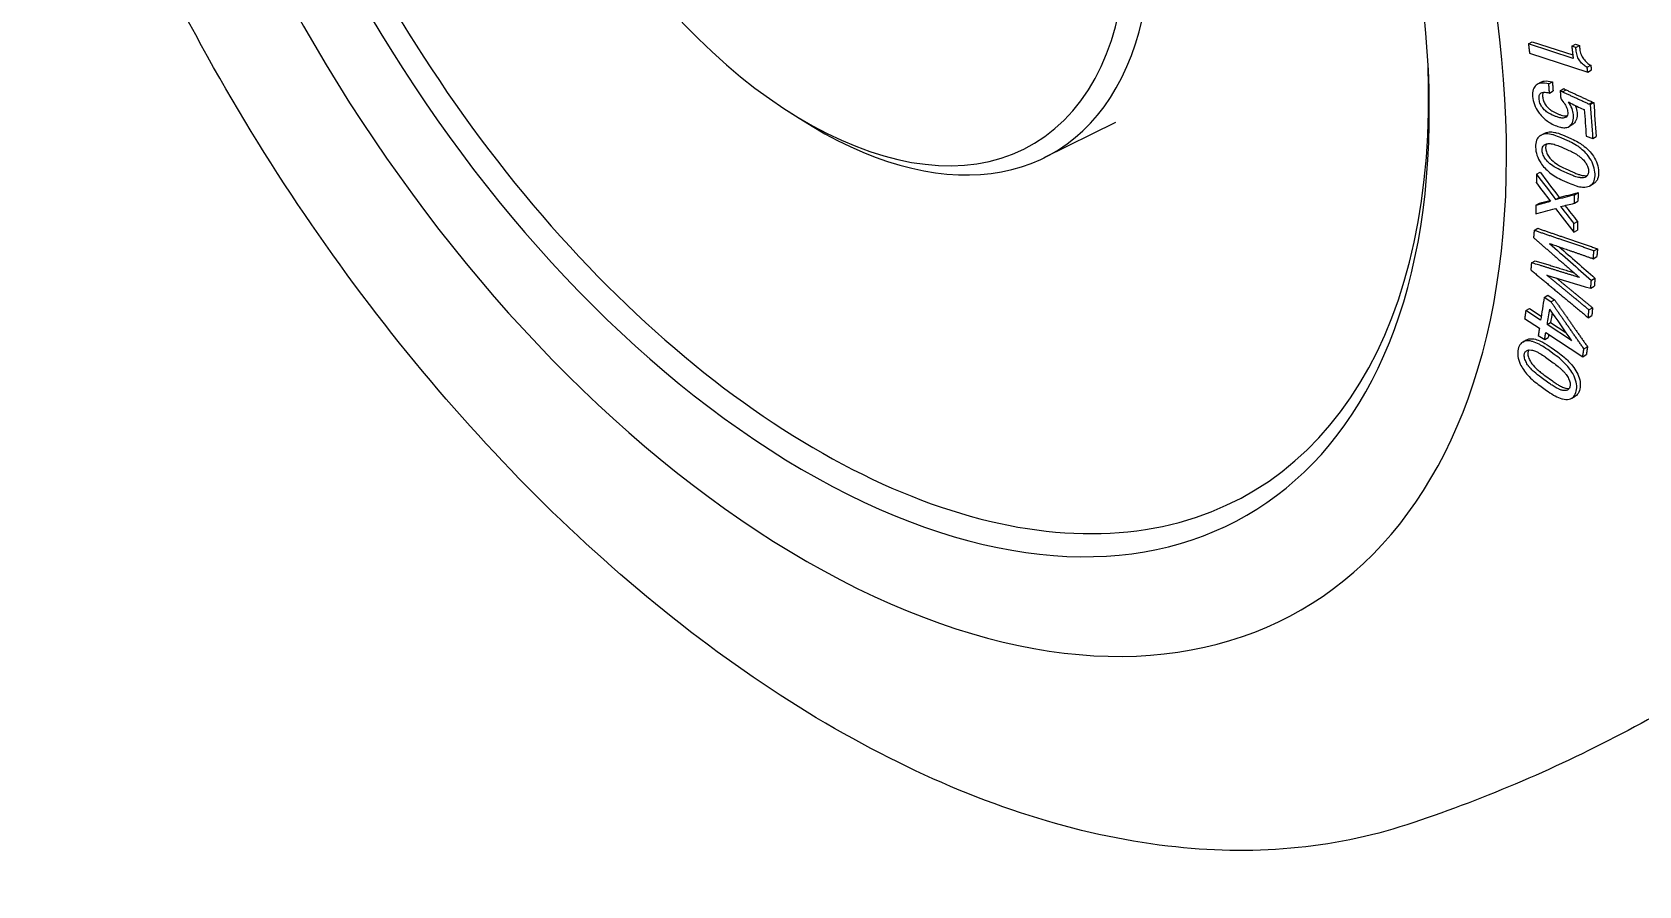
# Model space of a CAD drawing. Header units: millimetres. Extents: x 36 to 2484, y 36 to 1746.
# Drawn here: x 735.7 to 831.4, y 1097.2 to 1148 of the extents above; entities that cross this region are included whole.
import ezdxf

# ---------------------------------------------------------------- set-up
doc = ezdxf.new("R2010")
doc.units = ezdxf.units.MM
doc.header["$LTSCALE"] = 6
doc.layers.add('가는실선_A4', color=7, linetype='Continuous', lineweight=5)
doc.layers.add('굵은실선_A3', color=7, linetype='Continuous', lineweight=18)
doc.styles.add('치수문자_A3(2.5)', font='')
doc.styles.get('치수문자_A3(2.5)').set_extended_font_data('GulimChe')
doc.dimstyles.new('치수_A3(2.5)', dxfattribs={"dimscale": 6, "dimtxt": 2.5, "dimasz": 2.5, "dimexe": 1.5, "dimexo": 1, "dimgap": 0.5, "dimtad": 1, "dimtoh": 1, "dimdec": 1, "dimrnd": 1e-08, "dimdsep": 46, "dimtxsty": '치수문자_A3(2.5)', "dimcen": 0.09, "dimdle": 10, "dimclrd": 8, "dimclre": 8, "dimclrt": 7, "dimadec": 1, "dimazin": 2, "dimtfac": 0.8, "dimtmove": 0, "dimatfit": 3, "dimfxl": 1, "dimtolj": 1, "dimtzin": 0, "dimlwd": -1, "dimlwe": -1, "dimarcsym": 0})

# ---------------------------------------------------------------- blocks, each defined once
blk = doc.blocks.new('*D16')
at = {"layer": 'Defpoints', "color": 0, "transparency": 16777216}
for p in [(908.297, 1347.62), (1191.319, 1184.217), (572.421, 1153.702)]:
    blk.add_point(p, dxfattribs=at)
at = {"layer": '가는실선_A4', "color": 8, "transparency": 16777216}
for p, q in [((914.297, 1344.156), (1200.319, 1179.021)), ((868.434, 997.799), (1178.329, 1176.717)), ((578.421, 1150.238), (864.443, 985.103))]:
    blk.add_line(p, q, dxfattribs=at)
for points in [[(1177.079, 1178.882), (1179.579, 1174.552), (1191.319, 1184.217)], [(867.184, 999.964), (869.684, 995.634), (855.443, 990.299)]]:
    blk.add_solid(points, dxfattribs=at)
at = {"layer": '가는실선_A4', "color": 7, "transparency": 16777216, "insert": (1018.74, 1095.297), "char_height": 15, "attachment_point": 5, "rotation": 30, "style": '치수문자_A3(2.5)'}
blk.add_mtext('\\A1;{\\Q-30.000;\\W0.816;\\H0.816x;475}', dxfattribs=at)

msp = doc.modelspace()

# ---------------------------------------------------------------- linework, layer by layer
at = {"layer": '굵은실선_A3'}
for p, q in [((824.814, 1147.298), (825.027, 1147.421)), ((827.479, 1146.427), (824.814, 1147.298)), ((825.027, 1147.421), (827.455, 1146.628)), ((827.394, 1147.144), (827.607, 1147.267)), ((827.634, 1147.065), (827.394, 1147.144)), ((827.607, 1147.267), (827.847, 1147.188)), ((827.634, 1147.065), (827.847, 1147.188)), ((824.88, 1146.744), (828.346, 1145.612)), ((828.312, 1145.9), (828.525, 1146.023)), ((825.336, 1144.882), (825.549, 1145.005)), ((826.028, 1144.904), (826.241, 1145.027)), ((828.346, 1145.612), (828.559, 1145.735)), ((826.068, 1144.364), (826.281, 1144.487)), ((826.704, 1144.502), (826.917, 1144.625)), ((826.847, 1144.425), (827.06, 1144.548)), ((780.736, 1143.284), (781.401, 1142.857)), ((828.078, 1143.4), (828.138, 1143.376)), ((828.408, 1143.703), (828.621, 1143.826)), ((828.489, 1143.672), (828.408, 1143.703)), ((828.489, 1143.672), (828.701, 1143.795)), ((828.621, 1143.826), (828.701, 1143.795)), ((795.995, 1140.516), (800.254, 1142.623)), ((827.227, 1142.362), (827.44, 1142.485)), ((825.541, 1141.839), (825.754, 1141.962)), ((826.758, 1141.156), (827.223, 1140.946)), ((827.168, 1141.513), (826.764, 1141.695)), ((826.977, 1141.818), (827.381, 1141.636)), ((828.255, 1141.803), (828.639, 1141.654)), ((828.639, 1141.654), (828.851, 1141.777)), ((825.295, 1139.531), (825.508, 1139.654)), ((827.261, 1139.528), (826.796, 1139.738)), ((827.009, 1139.86), (827.474, 1139.651)), ((826.832, 1139.178), (827.237, 1138.996)), ((827.559, 1138.308), (827.772, 1138.431)), ((828.476, 1138.844), (828.689, 1138.967)), ((825.256, 1137.681), (825.469, 1137.804)), ((826.428, 1138.028), (826.641, 1138.151)), ((827.548, 1137.796), (827.761, 1137.919)), ((827.524, 1136.594), (827.737, 1136.717)), ((825.156, 1136.184), (825.369, 1136.307)), ((827.514, 1136.082), (827.727, 1136.205)), ((828.672, 1134.497), (828.885, 1134.62)), ((828.713, 1134.967), (828.926, 1135.09)), ((824.993, 1134.258), (825.206, 1134.381)), ((828.523, 1132.739), (828.736, 1132.862)), ((828.562, 1133.211), (828.775, 1133.334)), ((825.754, 1132.197), (825.967, 1132.32)), ((826.154, 1131.933), (825.754, 1132.197)), ((825.967, 1132.32), (826.367, 1132.056)), ((826.154, 1131.933), (826.367, 1132.056)), ((828.416, 1131.454), (828.629, 1131.577)), ((824.588, 1130.94), (825.467, 1130.361)), ((824.661, 1131.409), (824.874, 1131.532)), ((825.54, 1130.83), (824.661, 1131.409)), ((824.874, 1131.532), (825.577, 1131.068)), ((825.92, 1130.58), (826.133, 1130.703)), ((826.133, 1130.703), (827.037, 1130.107)), ((828.378, 1130.986), (828.591, 1131.109)), ((824.474, 1129.537), (824.687, 1129.66)), ((825.401, 1129.933), (825.781, 1129.683)), ((825.781, 1129.683), (825.994, 1129.806)), ((825.847, 1130.111), (828.046, 1128.663)), ((827.379, 1129.619), (825.92, 1130.58)), ((826.356, 1128.801), (825.961, 1129.086)), ((826.173, 1129.209), (826.569, 1128.924)), ((828.046, 1128.663), (828.259, 1128.786)), ((828.118, 1129.132), (828.331, 1129.255)), ((825.837, 1128.633), (826.292, 1128.305)), ((825.49, 1126.94), (825.885, 1126.654)), ((826.027, 1127.095), (825.572, 1127.423)), ((825.785, 1127.546), (826.24, 1127.218)), ((827.391, 1126.191), (827.604, 1126.314))]:
    msp.add_line(p, q, dxfattribs=at)
for centre, major_axis, ratio, start_param, end_param in [((781.792, 1164.686), (29.5, -51.095), 0.57735, 4.07588, 8.49049), ((781.792, 1164.686), (26.25, -45.466), 0.57735, 3.980894, 8.585476), ((781.792, 1164.686), (13.5, -23.383), 0.57735, 4.92093, 10.787033), ((782.498, 1165.093), (14.026, -24.294), 0.57735, 5.442448, 10.265515), ((782.498, 1165.093), (25.724, -44.555), 0.57735, 3.962379, 7.114815), ((872.578, 1063.549), (-45.895, 80.527), 0.0081, 6.191762, 6.246083), ((1358.252, 1448.948), (-321.07, -677.408), 0.626535, 5.448234, 5.450704), ((1362.669, 1451.128), (323.514, 682.564), 0.626535, 2.305954, 2.309098), ((1362.882, 1451.251), (-323.514, -682.564), 0.626535, 5.447547, 5.450691), ((2092.618, 2020.045), (-1251.732, 1427.146), 0.811162, 1.479168, 1.480161), ((2092.831, 2020.168), (1251.732, -1427.146), 0.811162, 4.620761, 4.621754), ((2127.324, 2045.446), (1297.523, -1458.397), 0.810763, 4.615796, 4.616505), ((2296.639, 2019.567), (-2023.311, -898.924), 0.147311, 0.694285, 0.695094), ((2296.852, 2019.69), (2023.311, 898.924), 0.147311, 3.835877, 3.836687), ((2094.303, 1894.196), (1732.184, 792.896), 0.132031, 3.831802, 3.83279), ((2124.627, 1913.495), (-1776.269, -809.541), 0.134287, 0.691128, 0.691838), ((2124.84, 1913.618), (1776.269, 809.541), 0.134287, 3.832721, 3.833222), ((2299.881, 2167.907), (1516.281, -1613.75), 0.809093, 4.595599, 4.596408), ((2320.765, 2035.891), (2064.544, 899.183), 0.157257, 3.837354, 3.837928), ((2315.291, 2179.09), (-1560.732, 1604.825), 0.807918, 1.440351, 1.440929), ((2315.503, 2179.213), (1560.732, -1604.825), 0.807918, 4.58198, 4.582522), ((7233.761, 5702.753), (-9165.469, 3661.003), 0.74325, 1.124908, 1.12526), ((7233.974, 5702.876), (9165.469, -3661.003), 0.74325, 4.266553, 4.266852), ((7205.256, 5364.097), (9774.615, 1365.893), 0.468849, 3.937737, 3.93809), ((1332.73, 1423.88), (-436.915, -568.781), 0.475497, 5.565179, 5.567757), ((1337.084, 1425.924), (440.338, 573.237), 0.475497, 2.42444, 2.426161), ((2474.177, 2289.77), (1405.184, -2031.188), 0.815588, 4.718416, 4.719345), ((1337.297, 1426.047), (-440.338, -573.237), 0.475497, 5.566686, 5.567753)]:
    msp.add_ellipse(centre, major_axis=major_axis, ratio=ratio, start_param=start_param, end_param=end_param, dxfattribs=at)
for points, knots in [([(811.551, 1237.22), (815.153, 1234.891), (818.698, 1232.165), (827.583, 1224.22), (832.744, 1218.479), (841.97, 1205.887), (846.039, 1199.044), (852.715, 1184.906), (855.321, 1177.615), (858.801, 1163.245), (859.669, 1156.171), (859.482, 1142.907), (858.425, 1136.714), (854.344, 1126.058), (851.377, 1121.529), (847.519, 1118.084), (847.516, 1118.081), (847.512, 1118.078)], [4.772347, 4.772347, 4.772347, 4.772347, 4.980119, 4.980119, 5.310872, 5.310872, 5.639927, 5.639927, 5.96886, 5.96886, 6.299326, 6.299326, 6.630633, 6.630633, 6.948876, 6.948876, 6.949166, 6.949166, 6.949166, 6.949166]), ([(817.58, 1100.796), (813.149, 1099.334), (808.309, 1098.939), (797.906, 1100.166), (792.307, 1101.976), (780.955, 1107.702), (775.201, 1111.721), (764.285, 1121.482), (759.125, 1127.223), (749.898, 1139.815), (745.829, 1146.657), (739.153, 1160.795), (736.547, 1168.086), (734.611, 1176.081), (734.422, 1176.906), (734.245, 1177.729)], [0.904816, 0.904816, 0.904816, 0.904816, 1.192162, 1.192162, 1.507693, 1.507693, 1.838526, 1.838526, 2.16928, 2.16928, 2.498335, 2.498335, 2.827267, 2.827267, 2.865197, 2.865197, 2.865197, 2.865197]), ([(827.882, 1146.271), (827.852, 1146.311), (827.824, 1146.354), (827.775, 1146.444), (827.753, 1146.49), (827.695, 1146.643), (827.671, 1146.749), (827.659, 1146.851)], [-0.06609498, -0.06609498, -0.06609498, -0.06609498, -0.05080794, -0.05080794, -0.03511419, -0.03511419, 0, 0, 0, 0]), ([(827.872, 1146.974), (827.884, 1146.872), (827.907, 1146.766), (827.966, 1146.613), (827.988, 1146.567), (828.037, 1146.477), (828.065, 1146.434), (828.095, 1146.394)], [0, 0, 0, 0, 0.03511419, 0.03511419, 0.05080794, 0.05080794, 0.06609498, 0.06609498, 0.06609498, 0.06609498]), ([(828.312, 1145.9), (828.236, 1145.933), (828.163, 1145.98), (828.016, 1146.107), (827.946, 1146.186), (827.882, 1146.271)], [-0.06133672, -0.06133672, -0.06133672, -0.06133672, -0.0318378, -0.0318378, 0, 0, 0, 0]), ([(828.095, 1146.394), (828.159, 1146.309), (828.229, 1146.23), (828.376, 1146.103), (828.449, 1146.056), (828.525, 1146.023)], [0, 0, 0, 0, 0.0318378, 0.0318378, 0.06133672, 0.06133672, 0.06133672, 0.06133672]), ([(826.028, 1144.904), (825.858, 1144.948), (825.685, 1144.971), (825.535, 1144.948), (825.434, 1144.933), (825.343, 1144.897), (825.269, 1144.835)], [-0.1141514, -0.1141514, -0.1141514, -0.1141514, -0.0458688, -0.0458688, -0.0458688, 0, 0, 0, 0]), ([(825.549, 1145.005), (825.608, 1145.039), (825.674, 1145.06), (825.746, 1145.071), (825.897, 1145.094), (826.07, 1145.071), (826.241, 1145.027)], [0.0130052, 0.0130052, 0.0130052, 0.0130052, 0.0455972, 0.0455972, 0.0455972, 0.1141431, 0.1141431, 0.1141431, 0.1141431]), ([(825.269, 1144.835), (825.19, 1144.767), (825.133, 1144.677), (825.098, 1144.564), (825.062, 1144.445), (825.053, 1144.308), (825.064, 1144.162)], [-0.1008425, -0.1008425, -0.1008425, -0.1008425, -0.0515706, -0.0515706, -0.0515706, 0, 0, 0, 0]), ([(825.064, 1144.162), (825.076, 1144.006), (825.109, 1143.843), (825.17, 1143.677), (825.228, 1143.521), (825.308, 1143.373), (825.408, 1143.231)], [-0.1073164, -0.1073164, -0.1073164, -0.1073164, -0.0519902, -0.0519902, -0.0519902, 0, 0, 0, 0]), ([(825.446, 1144.036), (825.441, 1144.102), (825.445, 1144.163), (825.462, 1144.217), (825.478, 1144.269), (825.505, 1144.31), (825.541, 1144.341)], [-0.04597045, -0.04597045, -0.04597045, -0.04597045, -0.02262276, -0.02262276, -0.02262276, 0, 0, 0, 0]), ([(825.62, 1143.534), (825.595, 1143.57), (825.572, 1143.608), (825.531, 1143.687), (825.514, 1143.728), (825.468, 1143.86), (825.452, 1143.95), (825.446, 1144.036)], [-0.05728224, -0.05728224, -0.05728224, -0.05728224, -0.04390169, -0.04390169, -0.03025742, -0.03025742, 0, 0, 0, 0]), ([(825.541, 1144.341), (825.566, 1144.363), (825.596, 1144.378), (825.629, 1144.389), (825.665, 1144.401), (825.705, 1144.407), (825.746, 1144.409), (825.789, 1144.411), (825.835, 1144.408), (825.882, 1144.402), (825.943, 1144.394), (826.006, 1144.38), (826.068, 1144.364)], [-0.07703346, -0.07703346, -0.07703346, -0.07703346, -0.06108328, -0.06108328, -0.06108328, -0.04325673, -0.04325673, -0.04325673, -0.02449558, -0.02449558, -0.02449558, 0, 0, 0, 0]), ([(825.704, 1144.405), (825.692, 1144.386), (825.682, 1144.364), (825.675, 1144.341), (825.658, 1144.287), (825.654, 1144.225), (825.659, 1144.159)], [0.01204893, 0.01204893, 0.01204893, 0.01204893, 0.02248236, 0.02248236, 0.02248236, 0.04596924, 0.04596924, 0.04596924, 0.04596924]), ([(825.659, 1144.159), (825.665, 1144.073), (825.681, 1143.983), (825.727, 1143.851), (825.744, 1143.81), (825.785, 1143.731), (825.807, 1143.693), (825.833, 1143.657)], [0, 0, 0, 0, 0.03025742, 0.03025742, 0.04390169, 0.04390169, 0.05728224, 0.05728224, 0.05728224, 0.05728224]), ([(826.847, 1144.425), (826.825, 1144.433), (826.803, 1144.444), (826.781, 1144.456), (826.755, 1144.47), (826.729, 1144.486), (826.704, 1144.502)], [-0.01859156, -0.01859156, -0.01859156, -0.01859156, -0.01003726, -0.01003726, -0.01003726, 0, 0, 0, 0]), ([(826.917, 1144.625), (826.942, 1144.609), (826.968, 1144.593), (826.994, 1144.579), (827.016, 1144.567), (827.038, 1144.556), (827.06, 1144.548)], [0, 0, 0, 0, 0.01000867, 0.01000867, 0.01000867, 0.01859162, 0.01859162, 0.01859162, 0.01859162]), ([(825.408, 1143.231), (825.474, 1143.137), (825.546, 1143.049), (825.704, 1142.884), (825.788, 1142.809), (825.963, 1142.675), (826.053, 1142.616), (826.258, 1142.499), (826.374, 1142.446), (826.488, 1142.401)], [-0.15018, -0.15018, -0.15018, -0.15018, -0.1157574, -0.1157574, -0.0803022, -0.0803022, -0.0448541, -0.0448541, 0, 0, 0, 0]), ([(826.385, 1142.986), (826.28, 1143.027), (826.171, 1143.077), (826.066, 1143.139), (825.991, 1143.182), (825.915, 1143.233), (825.844, 1143.293), (825.832, 1143.303), (825.821, 1143.312), (825.81, 1143.322), (825.74, 1143.384), (825.676, 1143.454), (825.62, 1143.534)], [-0.1047463, -0.1047463, -0.1047463, -0.1047463, -0.0633305, -0.0633305, -0.0633305, -0.0338485, -0.0338485, -0.0338485, -0.02915, -0.02915, -0.02915, 0, 0, 0, 0]), ([(825.833, 1143.657), (825.889, 1143.577), (825.953, 1143.508), (826.022, 1143.446), (826.079, 1143.395), (826.139, 1143.35), (826.2, 1143.311), (826.226, 1143.293), (826.253, 1143.276), (826.28, 1143.261), (826.385, 1143.2), (826.493, 1143.15), (826.598, 1143.109)], [0, 0, 0, 0, 0.0290188, 0.0290188, 0.0290188, 0.0529451, 0.0529451, 0.0529451, 0.0634973, 0.0634973, 0.0634973, 0.1047456, 0.1047456, 0.1047456, 0.1047456]), ([(826.598, 1143.109), (826.655, 1143.087), (826.714, 1143.066), (826.772, 1143.049), (826.821, 1143.034), (826.87, 1143.021), (826.917, 1143.012), (826.943, 1143.007), (826.968, 1143.003), (826.993, 1143), (827.033, 1142.995), (827.073, 1142.994), (827.111, 1142.997)], [0, 0, 0, 0, 0.02228299, 0.02228299, 0.02228299, 0.04086773, 0.04086773, 0.04086773, 0.05098636, 0.05098636, 0.05098636, 0.06755126, 0.06755126, 0.06755126, 0.06755126]), ([(826.934, 1143.774), (826.996, 1143.685), (827.049, 1143.592), (827.087, 1143.494), (827.124, 1143.397), (827.145, 1143.303), (827.152, 1143.212)], [-0.0649148, -0.0649148, -0.0649148, -0.0649148, -0.03222172, -0.03222172, -0.03222172, 0, 0, 0, 0]), ([(827.152, 1143.212), (827.156, 1143.151), (827.151, 1143.096), (827.134, 1143.048), (827.117, 1142.999), (827.09, 1142.961), (827.055, 1142.932)], [-0.0431677, -0.0431677, -0.0431677, -0.0431677, -0.02176586, -0.02176586, -0.02176586, 0, 0, 0, 0]), ([(827.204, 1143.83), (827.224, 1143.822), (827.244, 1143.812), (827.286, 1143.789), (827.306, 1143.775), (827.326, 1143.76)], [-0.01616646, -0.01616646, -0.01616646, -0.01616646, -0.00818788, -0.00818788, 0, 0, 0, 0]), ([(827.494, 1143.078), (827.486, 1143.196), (827.457, 1143.318), (827.409, 1143.442), (827.357, 1143.576), (827.286, 1143.706), (827.204, 1143.83)], [-0.08615147, -0.08615147, -0.08615147, -0.08615147, -0.04455072, -0.04455072, -0.04455072, 0, 0, 0, 0]), ([(827.29, 1142.407), (827.329, 1142.44), (827.364, 1142.479), (827.393, 1142.524), (827.421, 1142.57), (827.444, 1142.62), (827.461, 1142.676), (827.497, 1142.795), (827.505, 1142.932), (827.494, 1143.078)], [-0.1003586, -0.1003586, -0.1003586, -0.1003586, -0.0759166, -0.0759166, -0.0759166, -0.0517081, -0.0517081, -0.0517081, 0, 0, 0, 0]), ([(827.326, 1143.76), (827.45, 1143.696), (827.574, 1143.635), (827.824, 1143.515), (827.951, 1143.456), (828.078, 1143.4)], [-0.0980925, -0.0980925, -0.0980925, -0.0980925, -0.04964178, -0.04964178, 0, 0, 0, 0]), ([(827.707, 1143.201), (827.718, 1143.055), (827.71, 1142.918), (827.674, 1142.799), (827.657, 1142.743), (827.634, 1142.692), (827.605, 1142.647), (827.577, 1142.602), (827.542, 1142.563), (827.503, 1142.529)], [0, 0, 0, 0, 0.05166, 0.05166, 0.05166, 0.0759581, 0.0759581, 0.0759581, 0.1003579, 0.1003579, 0.1003579, 0.1003579]), ([(827.597, 1143.624), (827.605, 1143.607), (827.612, 1143.59), (827.618, 1143.573), (827.668, 1143.446), (827.698, 1143.322), (827.707, 1143.201)], [0.03796803, 0.03796803, 0.03796803, 0.03796803, 0.04364714, 0.04364714, 0.04364714, 0.08616943, 0.08616943, 0.08616943, 0.08616943]), ([(827.055, 1142.932), (827.026, 1142.907), (826.99, 1142.891), (826.951, 1142.882), (826.906, 1142.872), (826.856, 1142.871), (826.805, 1142.875), (826.765, 1142.878), (826.723, 1142.885), (826.68, 1142.894), (826.608, 1142.91), (826.533, 1142.933), (826.46, 1142.959), (826.435, 1142.968), (826.41, 1142.977), (826.385, 1142.986)], [-0.09346086, -0.09346086, -0.09346086, -0.09346086, -0.0752262, -0.0752262, -0.0752262, -0.05408352, -0.05408352, -0.05408352, -0.03753574, -0.03753574, -0.03753574, -0.00957988, -0.00957988, -0.00957988, 0, 0, 0, 0]), ([(826.488, 1142.401), (826.589, 1142.362), (826.69, 1142.331), (826.787, 1142.313), (826.873, 1142.297), (826.957, 1142.292), (827.035, 1142.301), (827.133, 1142.313), (827.219, 1142.347), (827.29, 1142.407)], [-0.1186445, -0.1186445, -0.1186445, -0.1186445, -0.0791028, -0.0791028, -0.0791028, -0.0440891, -0.0440891, -0.0440891, 0, 0, 0, 0]), ([(825.501, 1141.814), (825.411, 1141.75), (825.343, 1141.662), (825.298, 1141.548), (825.252, 1141.429), (825.235, 1141.29), (825.239, 1141.139)], [-0.1072821, -0.1072821, -0.1072821, -0.1072821, -0.0546148, -0.0546148, -0.0546148, 0, 0, 0, 0]), ([(825.239, 1141.139), (825.243, 1140.986), (825.269, 1140.826), (825.324, 1140.661), (825.375, 1140.505), (825.45, 1140.355), (825.545, 1140.21)], [-0.1073167, -0.1073167, -0.1073167, -0.1073167, -0.0519906, -0.0519906, -0.0519906, 0, 0, 0, 0]), ([(826.764, 1141.695), (826.622, 1141.759), (826.479, 1141.815), (826.339, 1141.856), (826.311, 1141.863), (826.284, 1141.871), (826.258, 1141.877), (826.127, 1141.91), (825.997, 1141.929), (825.876, 1141.926), (825.867, 1141.925), (825.858, 1141.925), (825.849, 1141.924), (825.717, 1141.917), (825.6, 1141.882), (825.501, 1141.814)], [-0.1801731, -0.1801731, -0.1801731, -0.1801731, -0.124723, -0.124723, -0.124723, -0.1139905, -0.1139905, -0.1139905, -0.0615104, -0.0615104, -0.0615104, -0.0574813, -0.0574813, -0.0574813, 0, 0, 0, 0]), ([(825.624, 1140.966), (825.623, 1141), (825.625, 1141.032), (825.631, 1141.062), (825.637, 1141.093), (825.646, 1141.121), (825.659, 1141.147), (825.68, 1141.192), (825.711, 1141.228), (825.746, 1141.258), (825.755, 1141.266), (825.765, 1141.273), (825.775, 1141.28)], [-0.05265982, -0.05265982, -0.05265982, -0.05265982, -0.04035112, -0.04035112, -0.04035112, -0.0278084, -0.0278084, -0.0278084, -0.00584972, -0.00584972, -0.00584972, 0, 0, 0, 0]), ([(825.754, 1141.962), (825.843, 1142.013), (825.945, 1142.04), (826.058, 1142.047), (826.16, 1142.053), (826.268, 1142.043), (826.379, 1142.021), (826.411, 1142.015), (826.442, 1142.008), (826.474, 1142), (826.638, 1141.958), (826.809, 1141.894), (826.977, 1141.818)], [0.0076167, 0.0076167, 0.0076167, 0.0076167, 0.0569188, 0.0569188, 0.0569188, 0.1017244, 0.1017244, 0.1017244, 0.1143661, 0.1143661, 0.1143661, 0.1801656, 0.1801656, 0.1801656, 0.1801656]), ([(825.775, 1141.28), (825.823, 1141.314), (825.878, 1141.335), (826.008, 1141.357), (826.082, 1141.356), (826.215, 1141.339), (826.275, 1141.327), (826.44, 1141.283), (826.547, 1141.245), (826.687, 1141.187), (826.723, 1141.171), (826.758, 1141.156)], [-0.1365887, -0.1365887, -0.1365887, -0.1365887, -0.10869, -0.10869, -0.0774396, -0.0774396, -0.0537642, -0.0537642, -0.0137254, -0.0137254, 0, 0, 0, 0]), ([(825.919, 1141.341), (825.904, 1141.324), (825.89, 1141.305), (825.879, 1141.284), (825.876, 1141.28), (825.874, 1141.275), (825.872, 1141.271), (825.86, 1141.246), (825.85, 1141.217), (825.844, 1141.186), (825.838, 1141.156), (825.836, 1141.123), (825.836, 1141.089)], [0.01471391, 0.01471391, 0.01471391, 0.01471391, 0.02550055, 0.02550055, 0.02550055, 0.02753805, 0.02753805, 0.02753805, 0.04021461, 0.04021461, 0.04021461, 0.05266019, 0.05266019, 0.05266019, 0.05266019]), ([(828.474, 1140.474), (828.403, 1140.583), (828.324, 1140.684), (828.237, 1140.778), (828.143, 1140.879), (828.043, 1140.971), (827.94, 1141.053), (827.855, 1141.12), (827.768, 1141.182), (827.679, 1141.239), (827.547, 1141.323), (827.413, 1141.396), (827.281, 1141.46), (827.243, 1141.479), (827.206, 1141.496), (827.168, 1141.513)], [-0.1811494, -0.1811494, -0.1811494, -0.1811494, -0.1421754, -0.1421754, -0.1421754, -0.1001519, -0.1001519, -0.1001519, -0.0656826, -0.0656826, -0.0656826, -0.0146406, -0.0146406, -0.0146406, 0, 0, 0, 0]), ([(827.381, 1141.636), (827.508, 1141.579), (827.639, 1141.513), (827.768, 1141.438), (827.863, 1141.382), (827.957, 1141.321), (828.049, 1141.254), (828.172, 1141.165), (828.292, 1141.064), (828.405, 1140.948), (828.509, 1140.841), (828.604, 1140.725), (828.687, 1140.597)], [0, 0, 0, 0, 0.0498742, 0.0498742, 0.0498742, 0.0867351, 0.0867351, 0.0867351, 0.1360196, 0.1360196, 0.1360196, 0.1817678, 0.1817678, 0.1817678, 0.1817678]), ([(825.545, 1140.21), (825.616, 1140.101), (825.695, 1140), (825.782, 1139.905), (825.874, 1139.804), (825.973, 1139.714), (826.075, 1139.632), (826.317, 1139.438), (826.581, 1139.291), (826.832, 1139.178)], [-0.1790404, -0.1790404, -0.1790404, -0.1790404, -0.140094, -0.140094, -0.140094, -0.0984445, -0.0984445, -0.0984445, 0, 0, 0, 0]), ([(825.797, 1140.481), (825.744, 1140.562), (825.699, 1140.647), (825.669, 1140.734), (825.64, 1140.814), (825.626, 1140.892), (825.624, 1140.966)], [-0.05592824, -0.05592824, -0.05592824, -0.05592824, -0.02686725, -0.02686725, -0.02686725, 0, 0, 0, 0]), ([(826.796, 1139.738), (826.651, 1139.803), (826.498, 1139.881), (826.353, 1139.971), (826.24, 1140.042), (826.122, 1140.127), (826.015, 1140.226), (826.005, 1140.235), (825.995, 1140.245), (825.986, 1140.254), (825.916, 1140.322), (825.851, 1140.398), (825.797, 1140.481)], [-0.1363504, -0.1363504, -0.1363504, -0.1363504, -0.0791399, -0.0791399, -0.0791399, -0.0342133, -0.0342133, -0.0342133, -0.029973, -0.029973, -0.029973, 0, 0, 0, 0]), ([(825.836, 1141.089), (825.839, 1141.015), (825.853, 1140.937), (825.882, 1140.857), (825.912, 1140.77), (825.957, 1140.685), (826.01, 1140.604)], [0, 0, 0, 0, 0.02686791, 0.02686791, 0.02686791, 0.05592825, 0.05592825, 0.05592825, 0.05592825]), ([(826.01, 1140.604), (826.064, 1140.521), (826.128, 1140.446), (826.197, 1140.378), (826.306, 1140.271), (826.43, 1140.18), (826.549, 1140.105), (826.699, 1140.01), (826.858, 1139.929), (827.009, 1139.86)], [0, 0, 0, 0, 0.029789, 0.029789, 0.029789, 0.076934, 0.076934, 0.076934, 0.1363195, 0.1363195, 0.1363195, 0.1363195]), ([(827.223, 1140.946), (827.319, 1140.903), (827.419, 1140.854), (827.518, 1140.799), (827.568, 1140.772), (827.617, 1140.743), (827.666, 1140.713), (827.728, 1140.673), (827.792, 1140.63), (827.854, 1140.583), (827.905, 1140.544), (827.956, 1140.502), (828.003, 1140.458), (828.013, 1140.448), (828.023, 1140.439), (828.033, 1140.429), (828.102, 1140.361), (828.167, 1140.286), (828.222, 1140.202)], [-0.1363453, -0.1363453, -0.1363453, -0.1363453, -0.0983409, -0.0983409, -0.0983409, -0.0791267, -0.0791267, -0.0791267, -0.0543754, -0.0543754, -0.0543754, -0.0342036, -0.0342036, -0.0342036, -0.0299695, -0.0299695, -0.0299695, 0, 0, 0, 0]), ([(828.222, 1140.202), (828.275, 1140.121), (828.319, 1140.036), (828.35, 1139.949), (828.378, 1139.869), (828.393, 1139.792), (828.395, 1139.717)], [-0.05592687, -0.05592687, -0.05592687, -0.05592687, -0.02687059, -0.02687059, -0.02687059, 0, 0, 0, 0]), ([(828.779, 1139.544), (828.775, 1139.695), (828.75, 1139.853), (828.696, 1140.017), (828.645, 1140.174), (828.57, 1140.327), (828.474, 1140.474)], [-0.1072896, -0.1072896, -0.1072896, -0.1072896, -0.0526696, -0.0526696, -0.0526696, 0, 0, 0, 0]), ([(828.687, 1140.597), (828.78, 1140.454), (828.853, 1140.306), (828.905, 1140.152), (828.961, 1139.984), (828.988, 1139.822), (828.992, 1139.667)], [0, 0, 0, 0, 0.0511765, 0.0511765, 0.0511765, 0.107277, 0.107277, 0.107277, 0.107277]), ([(828.244, 1139.378), (828.199, 1139.347), (828.145, 1139.329), (828.087, 1139.321), (828.027, 1139.313), (827.963, 1139.314), (827.897, 1139.323), (827.888, 1139.324), (827.88, 1139.325), (827.871, 1139.327), (827.818, 1139.335), (827.763, 1139.347), (827.706, 1139.362), (827.626, 1139.384), (827.544, 1139.412), (827.462, 1139.444), (827.394, 1139.47), (827.327, 1139.499), (827.261, 1139.528)], [-0.1346143, -0.1346143, -0.1346143, -0.1346143, -0.1083616, -0.1083616, -0.1083616, -0.0814214, -0.0814214, -0.0814214, -0.0779041, -0.0779041, -0.0779041, -0.0562671, -0.0562671, -0.0562671, -0.025574, -0.025574, -0.025574, 0, 0, 0, 0]), ([(827.474, 1139.651), (827.547, 1139.618), (827.623, 1139.586), (827.698, 1139.558), (827.765, 1139.532), (827.832, 1139.51), (827.898, 1139.491), (827.94, 1139.479), (827.982, 1139.469), (828.022, 1139.46), (828.094, 1139.446), (828.166, 1139.437), (828.234, 1139.439), (828.248, 1139.439), (828.261, 1139.44), (828.275, 1139.441), (828.289, 1139.442), (828.303, 1139.444), (828.317, 1139.446)], [0, 0, 0, 0, 0.0285779, 0.0285779, 0.0285779, 0.0540471, 0.0540471, 0.0540471, 0.0703656, 0.0703656, 0.0703656, 0.0993664, 0.0993664, 0.0993664, 0.1053997, 0.1053997, 0.1053997, 0.1116657, 0.1116657, 0.1116657, 0.1116657]), ([(828.395, 1139.717), (828.396, 1139.68), (828.393, 1139.644), (828.388, 1139.61), (828.382, 1139.577), (828.373, 1139.546), (828.36, 1139.518), (828.333, 1139.458), (828.293, 1139.413), (828.244, 1139.378)], [-0.05564793, -0.05564793, -0.05564793, -0.05564793, -0.04205662, -0.04205662, -0.04205662, -0.02862173, -0.02862173, -0.02862173, 0, 0, 0, 0]), ([(828.518, 1138.87), (828.563, 1138.902), (828.603, 1138.939), (828.637, 1138.984), (828.671, 1139.028), (828.699, 1139.078), (828.72, 1139.134), (828.766, 1139.253), (828.783, 1139.393), (828.779, 1139.544)], [-0.1067827, -0.1067827, -0.1067827, -0.1067827, -0.080573, -0.080573, -0.080573, -0.0547542, -0.0547542, -0.0547542, 0, 0, 0, 0]), ([(828.992, 1139.667), (828.996, 1139.516), (828.979, 1139.376), (828.933, 1139.258), (828.912, 1139.201), (828.884, 1139.151), (828.85, 1139.107), (828.816, 1139.062), (828.776, 1139.024), (828.731, 1138.993)], [0, 0, 0, 0, 0.0546944, 0.0546944, 0.0546944, 0.080623, 0.080623, 0.080623, 0.1067817, 0.1067817, 0.1067817, 0.1067817]), ([(827.237, 1138.996), (827.376, 1138.933), (827.519, 1138.877), (827.692, 1138.825), (827.726, 1138.816), (827.887, 1138.775), (828.013, 1138.756), (828.147, 1138.758), (828.162, 1138.759), (828.306, 1138.768), (828.422, 1138.802), (828.518, 1138.87)], [-0.1827309, -0.1827309, -0.1827309, -0.1827309, -0.1278621, -0.1278621, -0.1143951, -0.1143951, -0.0632954, -0.0632954, -0.0564859, -0.0564859, 0, 0, 0, 0]), ([(824.841, 1129.718), (824.961, 1129.744), (825.094, 1129.736), (825.235, 1129.7), (825.346, 1129.673), (825.46, 1129.629), (825.575, 1129.574), (825.607, 1129.559), (825.639, 1129.542), (825.672, 1129.526), (825.839, 1129.437), (826.009, 1129.327), (826.173, 1129.209)], [0, 0, 0, 0, 0.0569188, 0.0569188, 0.0569188, 0.1017244, 0.1017244, 0.1017244, 0.1143661, 0.1143661, 0.1143661, 0.1801656, 0.1801656, 0.1801656, 0.1801656]), ([(824.201, 1129.111), (824.172, 1128.981), (824.165, 1128.837), (824.188, 1128.68), (824.21, 1128.532), (824.258, 1128.381), (824.328, 1128.228)], [-0.1073167, -0.1073167, -0.1073167, -0.1073167, -0.0519906, -0.0519906, -0.0519906, 0, 0, 0, 0]), ([(824.628, 1129.596), (824.518, 1129.571), (824.425, 1129.519), (824.353, 1129.437), (824.278, 1129.352), (824.229, 1129.24), (824.201, 1129.111)], [-0.1072821, -0.1072821, -0.1072821, -0.1072821, -0.0546148, -0.0546148, -0.0546148, 0, 0, 0, 0]), ([(824.658, 1128.375), (824.619, 1128.461), (824.589, 1128.547), (824.575, 1128.63), (824.562, 1128.707), (824.563, 1128.777), (824.577, 1128.84)], [-0.05592824, -0.05592824, -0.05592824, -0.05592824, -0.02686725, -0.02686725, -0.02686725, 0, 0, 0, 0]), ([(824.577, 1128.84), (824.583, 1128.869), (824.593, 1128.896), (824.606, 1128.919), (824.619, 1128.943), (824.635, 1128.964), (824.654, 1128.981), (824.687, 1129.012), (824.727, 1129.033), (824.771, 1129.047), (824.783, 1129.051), (824.795, 1129.054), (824.808, 1129.056)], [-0.05265982, -0.05265982, -0.05265982, -0.05265982, -0.04035112, -0.04035112, -0.04035112, -0.0278084, -0.0278084, -0.0278084, -0.00584972, -0.00584972, -0.00584972, 0, 0, 0, 0]), ([(825.961, 1129.086), (825.822, 1129.186), (825.68, 1129.28), (825.538, 1129.359), (825.511, 1129.375), (825.483, 1129.39), (825.456, 1129.404), (825.322, 1129.474), (825.187, 1129.532), (825.056, 1129.568), (825.046, 1129.571), (825.036, 1129.574), (825.026, 1129.576), (824.883, 1129.613), (824.749, 1129.622), (824.628, 1129.596)], [-0.1801731, -0.1801731, -0.1801731, -0.1801731, -0.124723, -0.124723, -0.124723, -0.1139905, -0.1139905, -0.1139905, -0.0615104, -0.0615104, -0.0615104, -0.0574813, -0.0574813, -0.0574813, 0, 0, 0, 0]), ([(824.79, 1128.963), (824.776, 1128.9), (824.775, 1128.83), (824.788, 1128.753), (824.802, 1128.669), (824.832, 1128.584), (824.871, 1128.498)], [0, 0, 0, 0, 0.02686791, 0.02686791, 0.02686791, 0.05592825, 0.05592825, 0.05592825, 0.05592825]), ([(824.83, 1129.061), (824.826, 1129.055), (824.822, 1129.049), (824.819, 1129.043), (824.806, 1129.019), (824.796, 1128.992), (824.79, 1128.963)], [0.03698399, 0.03698399, 0.03698399, 0.03698399, 0.04021461, 0.04021461, 0.04021461, 0.05266019, 0.05266019, 0.05266019, 0.05266019]), ([(824.808, 1129.056), (824.866, 1129.07), (824.931, 1129.069), (825.074, 1129.046), (825.154, 1129.021), (825.294, 1128.963), (825.356, 1128.933), (825.523, 1128.843), (825.63, 1128.776), (825.768, 1128.682), (825.803, 1128.657), (825.837, 1128.633)], [-0.1365887, -0.1365887, -0.1365887, -0.1365887, -0.10869, -0.10869, -0.0774396, -0.0774396, -0.0537642, -0.0537642, -0.0137254, -0.0137254, 0, 0, 0, 0]), ([(827.536, 1127.5), (827.483, 1127.615), (827.42, 1127.726), (827.346, 1127.834), (827.268, 1127.95), (827.18, 1128.059), (827.086, 1128.162), (827.01, 1128.246), (826.929, 1128.327), (826.846, 1128.404), (826.723, 1128.518), (826.594, 1128.623), (826.466, 1128.72), (826.429, 1128.748), (826.393, 1128.775), (826.356, 1128.801)], [-0.1811494, -0.1811494, -0.1811494, -0.1811494, -0.1421754, -0.1421754, -0.1421754, -0.1001519, -0.1001519, -0.1001519, -0.0656826, -0.0656826, -0.0656826, -0.0146406, -0.0146406, -0.0146406, 0, 0, 0, 0]), ([(826.569, 1128.924), (826.694, 1128.834), (826.82, 1128.737), (826.942, 1128.631), (827.032, 1128.553), (827.121, 1128.471), (827.205, 1128.385), (827.318, 1128.27), (827.425, 1128.145), (827.521, 1128.011), (827.61, 1127.887), (827.687, 1127.758), (827.749, 1127.623)], [0, 0, 0, 0, 0.0498742, 0.0498742, 0.0498742, 0.0867351, 0.0867351, 0.0867351, 0.1360196, 0.1360196, 0.1360196, 0.1817678, 0.1817678, 0.1817678, 0.1817678]), ([(824.328, 1128.228), (824.381, 1128.113), (824.445, 1128.002), (824.517, 1127.894), (824.595, 1127.779), (824.682, 1127.67), (824.774, 1127.568), (824.992, 1127.327), (825.244, 1127.117), (825.49, 1126.94)], [-0.1790404, -0.1790404, -0.1790404, -0.1790404, -0.140094, -0.140094, -0.140094, -0.0984445, -0.0984445, -0.0984445, 0, 0, 0, 0]), ([(825.572, 1127.423), (825.43, 1127.526), (825.282, 1127.641), (825.146, 1127.764), (825.088, 1127.817), (825.028, 1127.874), (824.971, 1127.935), (824.925, 1127.984), (824.88, 1128.035), (824.838, 1128.088), (824.829, 1128.1), (824.821, 1128.111), (824.812, 1128.122), (824.752, 1128.202), (824.699, 1128.287), (824.658, 1128.375)], [-0.1363504, -0.1363504, -0.1363504, -0.1363504, -0.0791399, -0.0791399, -0.0791399, -0.0543849, -0.0543849, -0.0543849, -0.0342133, -0.0342133, -0.0342133, -0.029973, -0.029973, -0.029973, 0, 0, 0, 0]), ([(824.871, 1128.498), (824.911, 1128.41), (824.964, 1128.326), (825.024, 1128.247), (825.118, 1128.121), (825.231, 1128.004), (825.343, 1127.902), (825.407, 1127.843), (825.474, 1127.786), (825.542, 1127.731), (825.623, 1127.666), (825.705, 1127.604), (825.785, 1127.546)], [0, 0, 0, 0, 0.029789, 0.029789, 0.029789, 0.076934, 0.076934, 0.076934, 0.1040627, 0.1040627, 0.1040627, 0.1363195, 0.1363195, 0.1363195, 0.1363195]), ([(826.292, 1128.305), (826.387, 1128.236), (826.484, 1128.163), (826.578, 1128.085), (826.626, 1128.046), (826.673, 1128.005), (826.718, 1127.964), (826.777, 1127.91), (826.836, 1127.853), (826.893, 1127.793), (826.94, 1127.744), (826.985, 1127.692), (827.026, 1127.639), (827.035, 1127.628), (827.044, 1127.617), (827.052, 1127.605), (827.112, 1127.526), (827.165, 1127.441), (827.206, 1127.352)], [-0.1363453, -0.1363453, -0.1363453, -0.1363453, -0.0983409, -0.0983409, -0.0983409, -0.0791267, -0.0791267, -0.0791267, -0.0543754, -0.0543754, -0.0543754, -0.0342036, -0.0342036, -0.0342036, -0.0299695, -0.0299695, -0.0299695, 0, 0, 0, 0]), ([(827.052, 1126.65), (826.996, 1126.638), (826.935, 1126.64), (826.871, 1126.652), (826.805, 1126.665), (826.735, 1126.687), (826.666, 1126.716), (826.657, 1126.72), (826.648, 1126.723), (826.639, 1126.727), (826.584, 1126.751), (826.527, 1126.78), (826.47, 1126.811), (826.389, 1126.855), (826.306, 1126.906), (826.225, 1126.959), (826.157, 1127.003), (826.091, 1127.049), (826.027, 1127.095)], [-0.1346143, -0.1346143, -0.1346143, -0.1346143, -0.1083616, -0.1083616, -0.1083616, -0.0814214, -0.0814214, -0.0814214, -0.0779041, -0.0779041, -0.0779041, -0.0562671, -0.0562671, -0.0562671, -0.025574, -0.025574, -0.025574, 0, 0, 0, 0]), ([(826.24, 1127.218), (826.311, 1127.167), (826.385, 1127.116), (826.46, 1127.067), (826.527, 1127.024), (826.595, 1126.983), (826.661, 1126.946), (826.704, 1126.922), (826.746, 1126.9), (826.788, 1126.88), (826.862, 1126.844), (826.938, 1126.813), (827.011, 1126.793), (827.026, 1126.788), (827.041, 1126.784), (827.056, 1126.781), (827.12, 1126.767), (827.182, 1126.761), (827.238, 1126.768)], [0, 0, 0, 0, 0.0285779, 0.0285779, 0.0285779, 0.0540471, 0.0540471, 0.0540471, 0.0703656, 0.0703656, 0.0703656, 0.0993664, 0.0993664, 0.0993664, 0.1053997, 0.1053997, 0.1053997, 0.1312772, 0.1312772, 0.1312772, 0.1312772]), ([(827.287, 1126.887), (827.28, 1126.855), (827.27, 1126.826), (827.256, 1126.799), (827.243, 1126.773), (827.226, 1126.75), (827.207, 1126.73), (827.165, 1126.688), (827.112, 1126.663), (827.052, 1126.65)], [-0.05564793, -0.05564793, -0.05564793, -0.05564793, -0.04205662, -0.04205662, -0.04205662, -0.02862173, -0.02862173, -0.02862173, 0, 0, 0, 0]), ([(827.206, 1127.352), (827.245, 1127.267), (827.275, 1127.181), (827.289, 1127.098), (827.302, 1127.02), (827.301, 1126.95), (827.287, 1126.887)], [-0.05592687, -0.05592687, -0.05592687, -0.05592687, -0.02687059, -0.02687059, -0.02687059, 0, 0, 0, 0]), ([(827.663, 1126.616), (827.691, 1126.745), (827.698, 1126.886), (827.676, 1127.042), (827.655, 1127.192), (827.607, 1127.345), (827.536, 1127.5)], [-0.1072896, -0.1072896, -0.1072896, -0.1072896, -0.0526696, -0.0526696, -0.0526696, 0, 0, 0, 0]), ([(827.749, 1127.623), (827.818, 1127.472), (827.865, 1127.323), (827.887, 1127.177), (827.912, 1127.017), (827.905, 1126.871), (827.876, 1126.739)], [0, 0, 0, 0, 0.0511765, 0.0511765, 0.0511765, 0.107277, 0.107277, 0.107277, 0.107277]), ([(825.885, 1126.654), (826.022, 1126.556), (826.163, 1126.463), (826.338, 1126.363), (826.372, 1126.344), (826.537, 1126.257), (826.668, 1126.2), (826.813, 1126.159), (826.83, 1126.154), (826.986, 1126.115), (827.118, 1126.106), (827.236, 1126.132)], [-0.1827309, -0.1827309, -0.1827309, -0.1827309, -0.1278621, -0.1278621, -0.1143951, -0.1143951, -0.0632954, -0.0632954, -0.0564859, -0.0564859, 0, 0, 0, 0]), ([(827.236, 1126.132), (827.291, 1126.144), (827.342, 1126.163), (827.389, 1126.19), (827.435, 1126.216), (827.476, 1126.249), (827.511, 1126.289), (827.586, 1126.375), (827.635, 1126.487), (827.663, 1126.616)], [-0.1067827, -0.1067827, -0.1067827, -0.1067827, -0.080573, -0.080573, -0.080573, -0.0547542, -0.0547542, -0.0547542, 0, 0, 0, 0]), ([(827.876, 1126.739), (827.848, 1126.61), (827.799, 1126.498), (827.724, 1126.413), (827.689, 1126.373), (827.649, 1126.34), (827.604, 1126.314)], [0, 0, 0, 0, 0.05469441, 0.05469441, 0.05469441, 0.08025097, 0.08025097, 0.08025097, 0.08025097]), ([(847.512, 1118.078), (845.816, 1116.564), (844.038, 1115.1), (840.339, 1112.304), (838.418, 1110.972), (834.463, 1108.465), (832.429, 1107.291), (828.281, 1105.119), (826.167, 1104.122), (821.896, 1102.317), (819.739, 1101.509), (817.58, 1100.796)], [0.6659803, 0.6659803, 0.6659803, 0.6659803, 0.7137474, 0.7137474, 0.7615146, 0.7615146, 0.8092817, 0.8092817, 0.8570489, 0.8570489, 0.904816, 0.904816, 0.904816, 0.904816])]:
    msp.add_open_spline(points, degree=3, knots=knots, dxfattribs=at)
for points, weights in [([(824.814, 1147.298), (824.847, 1147.021), (824.88, 1146.744)], [1.0007487373, 1.00075690184, 1.00073822046]), ([(827.394, 1147.144), (827.436, 1146.785), (827.479, 1146.427)], [1.00091479873, 1.0009644992, 1.00097395888]), ([(827.659, 1146.851), (827.647, 1146.958), (827.634, 1147.065)], [1.00029786471, 1.00028672292, 1.00027202563]), ([(827.847, 1147.188), (827.86, 1147.081), (827.872, 1146.974)], [1.00027202563, 1.00028672292, 1.00029786471]), ([(828.346, 1145.612), (828.329, 1145.756), (828.312, 1145.9)], [1.00035268727, 1.00036111734, 1.00036324049]), ([(828.525, 1146.023), (828.542, 1145.879), (828.559, 1145.735)], [1.00036324049, 1.00036111733, 1.00035268726]), ([(826.241, 1145.027), (826.261, 1144.757), (826.281, 1144.487)], [1.00044721401, 1.00050371535, 1.000534741]), ([(826.068, 1144.364), (826.048, 1144.634), (826.028, 1144.904)], [1.000534741, 1.00050371535, 1.00044721401]), ([(826.704, 1144.502), (826.721, 1144.269), (826.738, 1144.035)], [1.00038183254, 1.0004237312, 1.0004470715]), ([(828.408, 1143.703), (827.615, 1144.07), (826.847, 1144.425)], [1.01994321631, 1.03480727193, 1.04963145386]), ([(827.06, 1144.548), (827.828, 1144.193), (828.621, 1143.826)], [1.5091486605, 1.48783461333, 1.46646323622]), ([(825.295, 1139.531), (825.289, 1139.275), (825.284, 1139.019)], [1.00002425044, 1.00008550528, 1.00012019673]), ([(827.548, 1137.796), (827.554, 1138.052), (827.559, 1138.308)], [1.0001147055, 1.00008636914, 1.00003383829]), ([(827.772, 1138.431), (827.767, 1138.175), (827.761, 1137.919)], [1.00003383828, 1.00008636913, 1.00011470548]), ([(825.256, 1137.681), (825.251, 1137.425), (825.247, 1137.169)], [1.00021601335, 1.00018131856, 1.00012005785]), ([(827.514, 1136.082), (827.519, 1136.338), (827.524, 1136.594)], [1.00011458944, 1.00016724985, 1.00019571386]), ([(827.737, 1136.717), (827.731, 1136.461), (827.727, 1136.205)], [1.00019571386, 1.00016724985, 1.00011458944]), ([(825.156, 1136.184), (825.137, 1135.969), (825.119, 1135.755)], [1.00032258675, 1.0003779928, 1.00041323255]), ([(825.119, 1135.755), (826.448, 1134.599), (827.857, 1133.375)], [1.04671276462, 1.02354596522, 1]), ([(828.713, 1134.967), (826.87, 1135.597), (825.156, 1136.184)], [1.00046388792, 1.03172203803, 1.06253210014]), ([(825.369, 1136.307), (827.083, 1135.72), (828.926, 1135.09)], [1.06253210014, 1.03172203805, 1.00046388794]), ([(826.063, 1135.409), (827.333, 1134.965), (828.672, 1134.497)], [1.0450301176, 1.02281504349, 1.00036516809]), ([(828.672, 1134.497), (828.693, 1134.732), (828.713, 1134.967)], [1.00042175097, 1.00035378473, 1.00026486715]), ([(828.926, 1135.09), (828.906, 1134.855), (828.885, 1134.62)], [1.00026486715, 1.00035378473, 1.00042175097]), ([(824.993, 1134.258), (824.975, 1134.044), (824.958, 1133.83)], [1.0005022321, 1.0004669892, 1.00041157821]), ([(824.958, 1133.83), (826.606, 1132.459), (828.378, 1130.986)], [1.06203943308, 1.03124365666, 1]), ([(827.857, 1133.375), (826.384, 1133.829), (824.993, 1134.258)], [1.0007413297, 1.02429039428, 1.0474589476]), ([(825.206, 1134.381), (826.336, 1134.032), (827.521, 1133.667)], [1.0474589476, 1.0285487226, 1.00938500629]), ([(828.416, 1131.454), (827.127, 1132.516), (825.904, 1133.524)], [1, 1.0224416805, 1.04464864542]), ([(826.474, 1133.353), (827.527, 1132.485), (828.629, 1131.577)], [1.03807651617, 1.01912347678, 1]), ([(828.523, 1132.739), (828.542, 1132.975), (828.562, 1133.211)], [1.00042297252, 1.00043357877, 1.00042297253]), ([(828.775, 1133.334), (828.755, 1133.098), (828.736, 1132.862)], [1.00042297253, 1.00043357877, 1.00042297253]), ([(828.118, 1129.132), (827.114, 1130.563), (826.154, 1131.933)], [1.0127176056, 1.02757903115, 1.04193354445]), ([(826.367, 1132.056), (827.327, 1130.686), (828.331, 1129.255)], [1.36501420743, 1.34620867545, 1.32673904888]), ([(828.629, 1131.577), (828.61, 1131.343), (828.591, 1131.109)], [1.00057579201, 1.0005078153, 1.00041888402]), ([(824.661, 1131.409), (824.624, 1131.174), (824.588, 1130.94)], [1.00088133427, 1.00086741711, 1.00082690799]), ([(828.378, 1130.986), (828.397, 1131.22), (828.416, 1131.454)], [1.00041888402, 1.0005078153, 1.00057579201]), ([(825.467, 1130.361), (825.434, 1130.147), (825.401, 1129.933)], [1.0008313186, 1.00079573618, 1.00073885798]), ([(825.781, 1129.683), (825.814, 1129.897), (825.847, 1130.111)], [1.00073304475, 1.000789027, 1.00082404887]), ([(826.023, 1129.995), (826.009, 1129.901), (825.994, 1129.806)], [1.00077836458, 1.00075774483, 1.00073304475]), ([(828.046, 1128.663), (828.082, 1128.897), (828.118, 1129.132)], [1.00077013716, 1.00080525923, 1.00081732555]), ([(828.331, 1129.255), (828.295, 1129.02), (828.259, 1128.786)], [1.00081732555, 1.00080525923, 1.00077013717])]:
    msp.add_rational_spline(points, weights, degree=2, dxfattribs=at)
for points in [[(827.503, 1142.529), (827.483, 1142.513), (827.462, 1142.498), (827.44, 1142.485)], [(828.731, 1138.993), (828.717, 1138.984), (828.704, 1138.975), (828.689, 1138.967)], [(824.687, 1129.66), (824.734, 1129.687), (824.785, 1129.706), (824.841, 1129.718)]]:
    msp.add_open_spline(points, degree=3, dxfattribs=at)

# ---------------------------------------------------------------- dimensions: what is measured, and where the dimension line sits
at = {"layer": '가는실선_A4', "color": 8, "true_color": 0x808080}
dim = msp.add_linear_dim(base=(1191.319, 1184.217), p1=(572.421, 1153.702), p2=(908.297, 1347.62), angle=210, text='{\\Q-30.000;\\W0.816;\\H0.816x;<>}', dimstyle='치수_A3(2.5)', override={"dimgap": 0.5, "dimtoh": 0, "dimdec": 1, "dimlfac": 1.224745, "dimtol": 0, "dimlim": 0, "dimtp": 0, "dimtm": 0, "dimtdec": 2, "dimtofl": 0, "dimatfit": 1}, dxfattribs=at)
dim.commit()
dim.dimension.update_dxf_attribs({"geometry": '*D16', "text_midpoint": (1023.381, 1087.258), "dimtype": 160})

doc.saveas('drawing.dxf')
